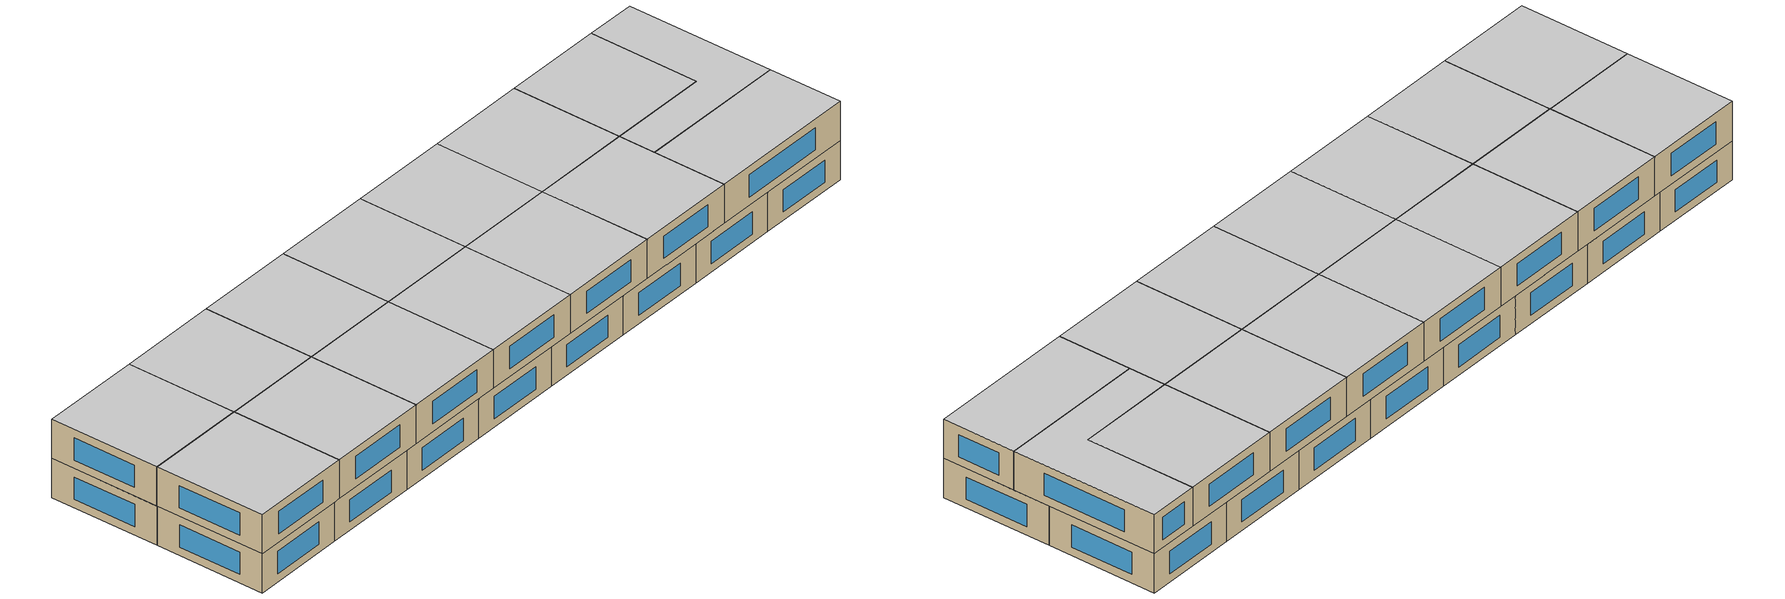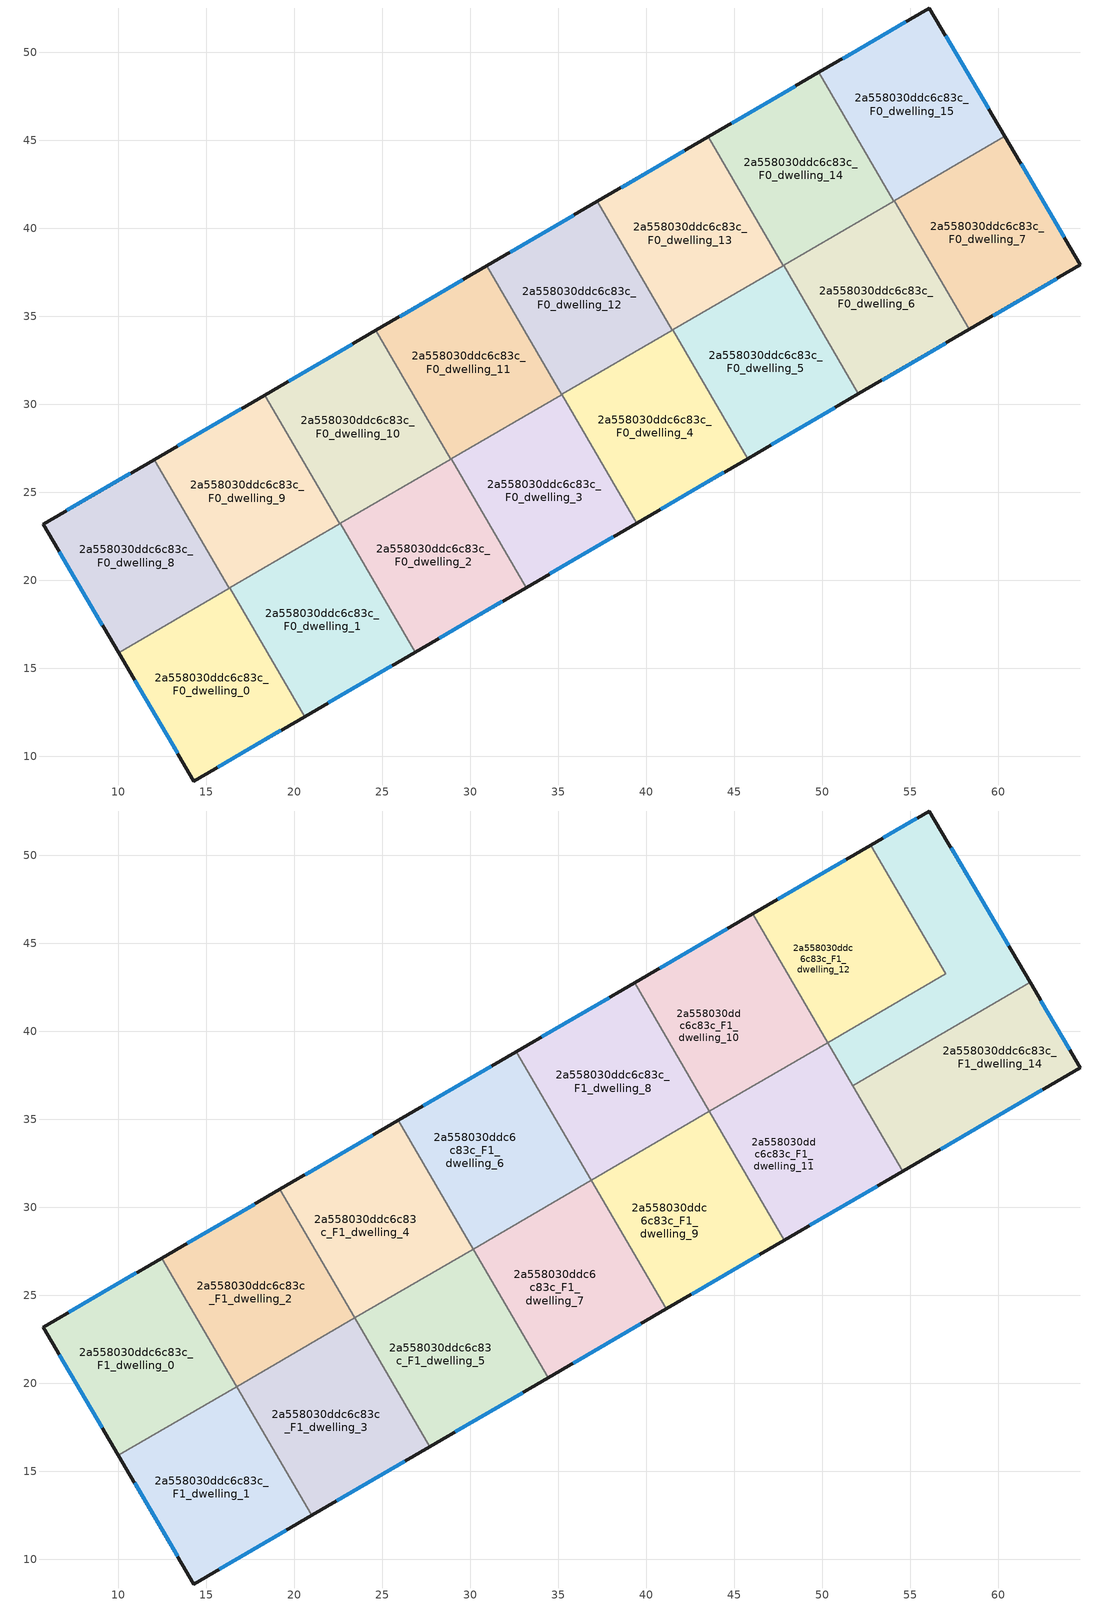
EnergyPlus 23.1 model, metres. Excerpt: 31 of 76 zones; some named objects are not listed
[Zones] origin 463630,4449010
2a558030ddc6c83c_F0_dwelling_0
 floor ground (EU_floor_Construction): 16.33,19.57 20.59,12.26 14.3,8.6 10.02,15.89 z0
 wall outside (EU_wall_Construction): 10.02,15.89 14.3,8.6 20.59,12.26 z0:3
 wall to 2a558030ddc6c83c_F0_dwelling_1 (EU_wall_Construction): 20.59,12.26 16.33,19.57 z0:3
 wall to 2a558030ddc6c83c_F0_dwelling_8 (EU_wall_Construction): 16.3,19.55 10.02,15.89 z0:3
 wall to 2a558030ddc6c83c_F0_dwelling_9 (EU_wall_Construction): 16.33,19.56 16.3,19.55 z0:3
 window (EU_Window_Construction): 15.65,9.38 19.24,11.47 / 10.94,14.33 13.39,10.16 z0.64:2.36
2a558030ddc6c83c_F0_dwelling_1
 floor ground (EU_floor_Construction): 22.63,23.23 26.88,15.92 20.59,12.26 16.33,19.57 z0
 wall outside (EU_wall_Construction): 20.59,12.26 26.88,15.92 z0:3
 wall to 2a558030ddc6c83c_F0_dwelling_2 (EU_wall_Construction): 26.88,15.92 22.63,23.23 z0:3
 wall to 2a558030ddc6c83c_F0_dwelling_9 (EU_wall_Construction): 22.6,23.22 16.33,19.57 z0:3
 wall to 2a558030ddc6c83c_F0_dwelling_10 (EU_wall_Construction): 22.63,23.23 22.6,23.22 z0:3
 window (EU_Window_Construction): 21.94,13.04 25.53,15.14 z0.64:2.36
2a558030ddc6c83c_F0_dwelling_10
 floor ground (EU_floor_Construction): 24.64,34.19 28.89,26.88 22.6,23.22 18.34,30.53 z0
 wall outside (EU_wall_Construction): 24.64,34.19 18.34,30.53 z0:3
 wall to 2a558030ddc6c83c_F0_dwelling_11 (EU_wall_Construction): 28.89,26.88 24.64,34.19 z0:3
 wall to 2a558030ddc6c83c_F0_dwelling_9 (EU_wall_Construction): 18.34,30.53 22.6,23.22 z0:3
 wall to 2a558030ddc6c83c_F0_dwelling_2 (EU_wall_Construction): 22.63,23.23 28.89,26.88 z0:3
 window (EU_Window_Construction): 23.29,33.41 19.69,31.31 z0.64:2.36
2a558030ddc6c83c_F0_dwelling_11
 floor ground (EU_floor_Construction): 30.93,37.86 35.19,30.55 28.89,26.88 24.64,34.19 z0
 wall outside (EU_wall_Construction): 30.93,37.86 24.64,34.19 z0:3
 wall to 2a558030ddc6c83c_F0_dwelling_12 (EU_wall_Construction): 35.19,30.55 30.93,37.86 z0:3
 wall to 2a558030ddc6c83c_F0_dwelling_3 (EU_wall_Construction): 28.92,26.9 35.19,30.55 z0:3
 wall to 2a558030ddc6c83c_F0_dwelling_2 (EU_wall_Construction): 28.89,26.88 28.92,26.9 z0:3
 window (EU_Window_Construction): 29.58,37.07 25.98,34.98 z0.64:2.36
 ceiling adiabatic (EU_roof_Construction): 35.19,30.55 30.93,37.86 25.91,34.93 30.17,27.62 z3
2a558030ddc6c83c_F0_dwelling_12
 floor ground (EU_floor_Construction): 37.22,41.53 41.48,34.21 35.19,30.55 30.93,37.86 z0
 wall outside (EU_wall_Construction): 37.22,41.53 30.93,37.86 z0:3
 wall to 2a558030ddc6c83c_F0_dwelling_13 (EU_wall_Construction): 41.48,34.21 37.22,41.53 z0:3
 wall to 2a558030ddc6c83c_F0_dwelling_4 (EU_wall_Construction): 35.22,30.56 41.48,34.21 z0:3
 wall to 2a558030ddc6c83c_F0_dwelling_3 (EU_wall_Construction): 35.19,30.55 35.22,30.57 z0:3
 window (EU_Window_Construction): 35.88,40.74 32.28,38.65 z0.64:2.36
 ceiling adiabatic (EU_roof_Construction): 41.48,34.21 37.22,41.53 32.62,38.85 36.88,31.54 z3
2a558030ddc6c83c_F0_dwelling_13
 floor ground (EU_floor_Construction): 43.52,45.19 47.78,37.88 41.48,34.21 37.22,41.53 z0
 wall outside (EU_wall_Construction): 43.52,45.19 37.22,41.53 z0:3
 wall to 2a558030ddc6c83c_F0_dwelling_14 (EU_wall_Construction): 47.78,37.88 43.52,45.19 z0:3
 wall to 2a558030ddc6c83c_F0_dwelling_5 (EU_wall_Construction): 41.51,34.23 47.78,37.88 z0:3
 wall to 2a558030ddc6c83c_F0_dwelling_4 (EU_wall_Construction): 41.48,34.21 41.51,34.23 z0:3
 window (EU_Window_Construction): 42.17,44.41 38.57,42.31 z0.64:2.36
 ceiling adiabatic (EU_roof_Construction): 43.6,35.45 39.34,42.76 37.22,41.53 41.48,34.21 z3
2a558030ddc6c83c_F0_dwelling_14
 floor ground (EU_floor_Construction): 49.81,48.86 54.07,41.55 47.78,37.88 43.52,45.19 z0
 wall outside (EU_wall_Construction): 49.81,48.86 43.52,45.19 z0:3
 wall to 2a558030ddc6c83c_F0_dwelling_15 (EU_wall_Construction): 54.07,41.55 49.81,48.86 z0:3
 wall to 2a558030ddc6c83c_F0_dwelling_6 (EU_wall_Construction): 47.81,37.9 54.07,41.55 z0:3
 wall to 2a558030ddc6c83c_F0_dwelling_5 (EU_wall_Construction): 47.78,37.88 47.81,37.9 z0:3
 window (EU_Window_Construction): 48.47,48.07 44.87,45.98 z0.64:2.36
2a558030ddc6c83c_F0_dwelling_15
 floor ground (EU_floor_Construction): 56.1,52.52 60.38,45.22 54.07,41.55 49.81,48.86 z0
 wall outside (EU_wall_Construction): 60.38,45.22 56.1,52.52 49.81,48.86 z0:3
 wall to 2a558030ddc6c83c_F0_dwelling_7 (EU_wall_Construction): 54.1,41.56 60.38,45.22 z0:3
 wall to 2a558030ddc6c83c_F0_dwelling_6 (EU_wall_Construction): 54.07,41.55 54.1,41.56 z0:3
 window (EU_Window_Construction): 59.46,46.78 57.01,50.95 / 54.75,51.73 51.16,49.64 z0.64:2.36
2a558030ddc6c83c_F0_dwelling_2
 floor ground (EU_floor_Construction): 28.92,26.9 33.18,19.59 26.88,15.92 22.63,23.23 z0
 wall outside (EU_wall_Construction): 26.88,15.92 33.18,19.59 z0:3
 wall to 2a558030ddc6c83c_F0_dwelling_3 (EU_wall_Construction): 33.18,19.59 28.92,26.9 z0:3
 window (EU_Window_Construction): 28.23,16.71 31.83,18.8 z0.64:2.36
2a558030ddc6c83c_F0_dwelling_3
 floor ground (EU_floor_Construction): 35.22,30.57 39.47,23.25 33.18,19.59 28.92,26.9 z0
 wall outside (EU_wall_Construction): 33.18,19.59 39.47,23.25 z0:3
 wall to 2a558030ddc6c83c_F0_dwelling_4 (EU_wall_Construction): 39.47,23.25 35.22,30.57 z0:3
 window (EU_Window_Construction): 34.53,20.37 38.13,22.47 z0.64:2.36
2a558030ddc6c83c_F0_dwelling_4
 floor ground (EU_floor_Construction): 41.51,34.23 45.77,26.92 39.47,23.25 35.22,30.57 z0
 wall outside (EU_wall_Construction): 39.47,23.25 45.77,26.92 z0:3
 wall to 2a558030ddc6c83c_F0_dwelling_5 (EU_wall_Construction): 45.77,26.92 41.51,34.23 z0:3
 window (EU_Window_Construction): 40.82,24.04 44.42,26.13 z0.64:2.36
2a558030ddc6c83c_F0_dwelling_5
 floor ground (EU_floor_Construction): 47.81,37.9 52.06,30.59 45.77,26.92 41.51,34.23 z0
 wall outside (EU_wall_Construction): 45.77,26.92 52.06,30.59 z0:3
 wall to 2a558030ddc6c83c_F0_dwelling_6 (EU_wall_Construction): 52.06,30.59 47.81,37.9 z0:3
 window (EU_Window_Construction): 47.12,27.71 50.72,29.8 z0.64:2.36
2a558030ddc6c83c_F0_dwelling_6
 floor ground (EU_floor_Construction): 54.1,41.56 58.36,34.25 52.06,30.59 47.81,37.9 z0
 wall outside (EU_wall_Construction): 52.06,30.59 58.36,34.25 z0:3
 wall to 2a558030ddc6c83c_F0_dwelling_7 (EU_wall_Construction): 58.36,34.25 54.1,41.56 z0:3
 window (EU_Window_Construction): 53.41,31.37 57.01,33.47 z0.64:2.36
2a558030ddc6c83c_F0_dwelling_7
 floor ground (EU_floor_Construction): 60.38,45.22 64.67,37.92 58.36,34.25 54.1,41.56 z0
 wall outside (EU_wall_Construction): 58.36,34.25 64.67,37.92 60.38,45.22 z0:3
 window (EU_Window_Construction): 63.75,39.49 61.3,43.66 / 59.71,35.04 63.32,37.14 z0.64:2.36
 ceiling adiabatic (EU_roof_Construction): 61.81,42.78 60.38,45.22 54.1,41.56 55.52,39.12 z3
2a558030ddc6c83c_F0_dwelling_8
 floor ground (EU_floor_Construction): 12.05,26.86 16.3,19.55 10.02,15.89 5.74,23.19 z0
 wall outside (EU_wall_Construction): 12.05,26.86 5.74,23.19 10.02,15.89 z0:3
 wall to 2a558030ddc6c83c_F0_dwelling_9 (EU_wall_Construction): 16.3,19.55 12.05,26.86 z0:3
 window (EU_Window_Construction): 6.66,21.63 9.1,17.45 / 10.7,26.08 7.09,23.98 z0.64:2.36
2a558030ddc6c83c_F0_dwelling_9
 floor ground (EU_floor_Construction): 18.34,30.53 22.6,23.22 16.3,19.55 12.05,26.86 z0
 wall outside (EU_wall_Construction): 18.34,30.53 12.05,26.86 z0:3
 window (EU_Window_Construction): 16.99,29.74 13.4,27.65 z0.64:2.36
2a558030ddc6c83c_F1_dwelling_0
 floor to 2a558030ddc6c83c_F0_dwelling_8 (EU_floor_Construction): 12.05,26.86 16.3,19.56 10.01,15.91 5.74,23.19 z3
 floor to 2a558030ddc6c83c_F0_dwelling_9 (EU_floor_Construction): 12.48,27.11 16.73,19.82 16.3,19.56 12.05,26.86 z3
 wall outside (EU_wall_Construction): 12.48,27.11 5.74,23.19 10.01,15.91 z3:6
 wall to 2a558030ddc6c83c_F1_dwelling_1 (EU_wall_Construction): 10.01,15.91 16.73,19.82 z3:6
 wall to 2a558030ddc6c83c_F1_dwelling_2 (EU_wall_Construction): 16.73,19.82 12.48,27.11 z3:6
 window (EU_Window_Construction): 6.66,21.63 9.1,17.47 / 11.03,26.27 7.18,24.03 z3.64:5.36
 ceiling to 2a558030ddc6c83c_F2_dwelling_0 (EU_floor_Construction): 16.73,19.82 12.48,27.11 5.74,23.19 10.01,15.91 z6
2a558030ddc6c83c_F1_dwelling_1
 floor to 2a558030ddc6c83c_F0_dwelling_0 (EU_floor_Construction): 16.33,19.57 20.59,12.26 14.3,8.6 10.02,15.89 z3
 floor to 2a558030ddc6c83c_F0_dwelling_1 (EU_floor_Construction): 16.74,19.8 20.99,12.49 20.59,12.26 16.33,19.57 z3
 floor to 2a558030ddc6c83c_F0_dwelling_8 (EU_floor_Construction): 16.3,19.56 16.3,19.55 10.02,15.89 10.01,15.91 z3
 wall outside (EU_wall_Construction): 10.01,15.91 14.3,8.6 20.99,12.49 z3:6
 wall to 2a558030ddc6c83c_F1_dwelling_3 (EU_wall_Construction): 20.99,12.49 16.74,19.8 z3:6
 wall to 2a558030ddc6c83c_F1_dwelling_2 (EU_wall_Construction): 16.74,19.8 16.73,19.82 z3:6
 window (EU_Window_Construction): 10.93,14.34 13.38,10.16 / 15.74,9.43 19.56,11.66 z3.64:5.36
 ceiling to 2a558030ddc6c83c_F2_dwelling_1 (EU_floor_Construction): 20.99,12.49 16.73,19.82 10.01,15.91 14.3,8.6 z6
2a558030ddc6c83c_F1_dwelling_10
 floor to 2a558030ddc6c83c_F0_dwelling_13 (EU_floor_Construction): 43.52,45.19 47.78,37.88 43.6,35.45 39.34,42.76 z3
 floor to 2a558030ddc6c83c_F0_dwelling_14 (EU_floor_Construction): 46.05,46.67 50.31,39.36 47.78,37.88 43.52,45.19 z3
 wall outside (EU_wall_Construction): 46.05,46.67 39.34,42.76 z3:6
 wall to 2a558030ddc6c83c_F1_dwelling_8 (EU_wall_Construction): 39.34,42.76 43.6,35.45 z3:6
 wall to 2a558030ddc6c83c_F1_dwelling_12 (EU_wall_Construction): 50.31,39.36 46.05,46.67 z3:6
 wall to 2a558030ddc6c83c_F1_dwelling_11 (EU_wall_Construction): 43.6,35.45 50.31,39.36 z3:6
 window (EU_Window_Construction): 44.61,45.83 40.78,43.59 z3.64:5.36
 ceiling to 2a558030ddc6c83c_F2_dwelling_10 (EU_floor_Construction): 50.31,39.36 46.05,46.67 39.34,42.76 43.6,35.45 z6
2a558030ddc6c83c_F1_dwelling_11
 floor to 2a558030ddc6c83c_F0_dwelling_5 (EU_floor_Construction): 47.81,37.9 52.06,30.59 47.85,28.13 43.6,35.45 z3
 floor to 2a558030ddc6c83c_F0_dwelling_6 (EU_floor_Construction): 50.31,39.36 54.57,32.04 52.06,30.59 47.81,37.9 z3
 wall outside (EU_wall_Construction): 47.85,28.13 54.57,32.04 z3:6
 wall to 2a558030ddc6c83c_F1_dwelling_9 (EU_wall_Construction): 43.6,35.45 47.85,28.13 z3:6
 wall to 2a558030ddc6c83c_F1_dwelling_14 (EU_wall_Construction): 54.57,32.04 51.73,36.91 z3:6
 wall to 2a558030ddc6c83c_F1_dwelling_13 (EU_wall_Construction): 51.73,36.91 50.31,39.36 z3:6
 window (EU_Window_Construction): 49.29,28.97 53.13,31.21 z3.64:5.36
 ceiling to 2a558030ddc6c83c_F2_dwelling_11 (EU_floor_Construction): 54.57,32.04 50.31,39.36 43.6,35.45 47.85,28.13 z6
2a558030ddc6c83c_F1_dwelling_12
 floor to 2a558030ddc6c83c_F0_dwelling_14 (EU_floor_Construction): 49.81,48.86 54.07,41.55 50.31,39.36 46.05,46.67 z3
 floor to 2a558030ddc6c83c_F0_dwelling_15 (EU_floor_Construction): 52.77,50.58 57.02,43.27 54.07,41.55 49.81,48.86 z3
 wall outside (EU_wall_Construction): 52.77,50.58 46.05,46.67 z3:6
 wall to 2a558030ddc6c83c_F1_dwelling_13 (EU_wall_Construction): 50.31,39.36 57.02,43.27 52.77,50.58 z3:6
 window (EU_Window_Construction): 51.33,49.74 47.49,47.5 z3.64:5.36
 ceiling to 2a558030ddc6c83c_F2_dwelling_12 (EU_floor_Construction): 57.02,43.27 52.77,50.58 46.05,46.67 50.31,39.36 z6
2a558030ddc6c83c_F1_dwelling_13
 floor to 2a558030ddc6c83c_F0_dwelling_15 (EU_floor_Construction): 56.1,52.52 60.38,45.22 57.02,43.27 52.77,50.58 z3
 floor to 2a558030ddc6c83c_F0_dwelling_6 (EU_floor_Construction): 54.1,41.56 55.52,39.12 51.73,36.91 50.31,39.36 z3
 floor adiabatic (EU_floor_Construction): 60.38,45.22 61.81,42.78 55.52,39.12 54.1,41.56 z3
 wall outside (EU_wall_Construction): 61.81,42.78 56.1,52.52 52.77,50.58 z3:6
 wall to 2a558030ddc6c83c_F1_dwelling_14 (EU_wall_Construction): 51.73,36.91 61.81,42.78 z3:6
 window (EU_Window_Construction): 55.38,52.1 53.48,50.99 / 60.59,44.87 57.32,50.43 z3.64:5.36
 ceiling to 2a558030ddc6c83c_F2_dwelling_13 (EU_floor_Construction): 61.81,42.78 56.1,52.52 52.77,50.58 57.02,43.27 50.31,39.36 51.73,36.91 z6
2a558030ddc6c83c_F1_dwelling_14
 floor to 2a558030ddc6c83c_F0_dwelling_7 (EU_floor_Construction): 61.81,42.78 64.67,37.92 58.36,34.25 55.52,39.12 z3
 floor to 2a558030ddc6c83c_F0_dwelling_6 (EU_floor_Construction): 55.52,39.12 58.36,34.25 54.57,32.04 51.73,36.91 z3
 wall outside (EU_wall_Construction): 54.57,32.04 64.67,37.92 61.81,42.78 z3:6
 window (EU_Window_Construction): 64.06,38.96 62.42,41.74 / 56.73,33.3 62.5,36.66 z3.64:5.36
 ceiling to 2a558030ddc6c83c_F2_dwelling_14 (EU_floor_Construction): 64.67,37.92 61.81,42.78 51.73,36.91 54.57,32.04 z6
2a558030ddc6c83c_F1_dwelling_2
 floor to 2a558030ddc6c83c_F0_dwelling_9 (EU_floor_Construction): 18.34,30.53 22.6,23.22 16.74,19.8 12.48,27.11 z3
 floor to 2a558030ddc6c83c_F0_dwelling_10 (EU_floor_Construction): 19.19,31.02 23.45,23.71 22.6,23.22 18.34,30.53 z3
 wall outside (EU_wall_Construction): 19.19,31.02 12.48,27.11 z3:6
 wall to 2a558030ddc6c83c_F1_dwelling_3 (EU_wall_Construction): 16.74,19.8 23.45,23.71 z3:6
 wall to 2a558030ddc6c83c_F1_dwelling_4 (EU_wall_Construction): 23.45,23.71 19.19,31.02 z3:6
 window (EU_Window_Construction): 17.75,30.19 13.92,27.95 z3.64:5.36
 ceiling to 2a558030ddc6c83c_F2_dwelling_2 (EU_floor_Construction): 23.45,23.71 19.19,31.02 12.48,27.11 16.74,19.8 z6
2a558030ddc6c83c_F1_dwelling_3
 floor to 2a558030ddc6c83c_F0_dwelling_1 (EU_floor_Construction): 22.63,23.23 26.88,15.92 20.99,12.49 16.74,19.8 z3
 floor to 2a558030ddc6c83c_F0_dwelling_2 (EU_floor_Construction): 23.45,23.71 27.71,16.4 26.88,15.92 22.63,23.23 z3
 wall outside (EU_wall_Construction): 20.99,12.49 27.71,16.4 z3:6
 wall to 2a558030ddc6c83c_F1_dwelling_5 (EU_wall_Construction): 27.71,16.4 23.45,23.71 z3:6
 window (EU_Window_Construction): 22.43,13.33 26.27,15.57 z3.64:5.36
 ceiling to 2a558030ddc6c83c_F2_dwelling_3 (EU_floor_Construction): 27.71,16.4 23.45,23.71 16.74,19.8 20.99,12.49 z6
2a558030ddc6c83c_F1_dwelling_4
 floor to 2a558030ddc6c83c_F0_dwelling_10 (EU_floor_Construction): 24.64,34.19 28.89,26.88 23.45,23.71 19.19,31.02 z3
 floor to 2a558030ddc6c83c_F0_dwelling_11 (EU_floor_Construction): 25.91,34.93 30.17,27.62 28.89,26.88 24.64,34.19 z3
 wall outside (EU_wall_Construction): 25.91,34.93 19.19,31.02 z3:6
 wall to 2a558030ddc6c83c_F1_dwelling_5 (EU_wall_Construction): 23.45,23.71 30.17,27.62 z3:6
 wall to 2a558030ddc6c83c_F1_dwelling_6 (EU_wall_Construction): 30.17,27.62 25.91,34.93 z3:6
 window (EU_Window_Construction): 24.47,34.1 20.63,31.86 z3.64:5.36
 ceiling to 2a558030ddc6c83c_F2_dwelling_4 (EU_floor_Construction): 30.17,27.62 25.91,34.93 19.19,31.02 23.45,23.71 z6
2a558030ddc6c83c_F1_dwelling_5
 floor to 2a558030ddc6c83c_F0_dwelling_2 (EU_floor_Construction): 28.92,26.9 33.18,19.59 27.71,16.4 23.45,23.71 z3
 floor to 2a558030ddc6c83c_F0_dwelling_3 (EU_floor_Construction): 30.17,27.62 34.42,20.31 33.18,19.59 28.92,26.9 z3
 wall outside (EU_wall_Construction): 27.71,16.4 34.42,20.31 z3:6
 wall to 2a558030ddc6c83c_F1_dwelling_7 (EU_wall_Construction): 34.42,20.31 30.17,27.62 z3:6
 window (EU_Window_Construction): 29.15,17.24 32.99,19.48 z3.64:5.36
 ceiling to 2a558030ddc6c83c_F2_dwelling_5 (EU_floor_Construction): 34.42,20.31 30.17,27.62 23.45,23.71 27.71,16.4 z6
2a558030ddc6c83c_F1_dwelling_6
 floor to 2a558030ddc6c83c_F0_dwelling_12 (EU_floor_Construction): 32.62,38.85 36.88,31.54 35.19,30.55 30.93,37.86 z3
 floor adiabatic (EU_floor_Construction): 32.62,38.85 30.93,37.86 35.19,30.55 30.17,27.62 25.91,34.93 z3
 wall outside (EU_wall_Construction): 32.62,38.85 25.91,34.93 z3:6
 wall to 2a558030ddc6c83c_F1_dwelling_8 (EU_wall_Construction): 36.88,31.54 32.62,38.85 z3:6
 wall to 2a558030ddc6c83c_F1_dwelling_7 (EU_wall_Construction): 30.17,27.62 36.88,31.54 z3:6
 window (EU_Window_Construction): 31.18,38.01 27.35,35.77 z3.64:5.36
 ceiling to 2a558030ddc6c83c_F2_dwelling_6 (EU_floor_Construction): 36.88,31.54 32.62,38.85 25.91,34.93 30.17,27.62 z6
2a558030ddc6c83c_F1_dwelling_7
 floor to 2a558030ddc6c83c_F0_dwelling_3 (EU_floor_Construction): 35.22,30.57 39.47,23.25 34.42,20.31 30.17,27.62 z3
 floor to 2a558030ddc6c83c_F0_dwelling_4 (EU_floor_Construction): 36.88,31.53 41.14,24.22 39.47,23.25 35.22,30.57 z3
 wall outside (EU_wall_Construction): 34.42,20.31 41.14,24.22 z3:6
 wall to 2a558030ddc6c83c_F1_dwelling_9 (EU_wall_Construction): 41.14,24.22 36.88,31.54 z3:6
 window (EU_Window_Construction): 35.86,21.15 39.7,23.39 z3.64:5.36
 ceiling to 2a558030ddc6c83c_F2_dwelling_7 (EU_floor_Construction): 41.14,24.22 36.88,31.54 30.17,27.62 34.42,20.31 z6
2a558030ddc6c83c_F1_dwelling_8
 floor adiabatic (EU_floor_Construction): 39.34,42.76 43.6,35.45 36.88,31.54 32.62,38.85 z3
 wall outside (EU_wall_Construction): 39.34,42.76 32.62,38.85 z3:6
 wall to 2a558030ddc6c83c_F1_dwelling_9 (EU_wall_Construction): 36.88,31.54 43.6,35.44 z3:6
 window (EU_Window_Construction): 37.9,41.92 34.06,39.68 z3.64:5.36
 ceiling to 2a558030ddc6c83c_F2_dwelling_8 (EU_floor_Construction): 43.6,35.45 39.34,42.76 32.62,38.85 36.88,31.54 z6
2a558030ddc6c83c_F1_dwelling_9
 floor to 2a558030ddc6c83c_F0_dwelling_4 (EU_floor_Construction): 41.51,34.23 45.77,26.92 41.14,24.22 36.88,31.53 z3
 floor to 2a558030ddc6c83c_F0_dwelling_5 (EU_floor_Construction): 43.6,35.44 47.85,28.13 45.77,26.92 41.51,34.23 z3
 wall outside (EU_wall_Construction): 41.14,24.22 47.85,28.13 z3:6
 window (EU_Window_Construction): 42.58,25.06 46.42,27.3 z3.64:5.36
 ceiling to 2a558030ddc6c83c_F2_dwelling_9 (EU_floor_Construction): 47.85,28.13 43.59,35.45 36.88,31.54 41.14,24.22 z6
[Building]
EU S2 Campaign: North Axis=0; Terrain=City; Solar Distribution=FullExterior
[Site:Location]
Yerevan-Zvartnots.Intl.AP: Latitude=40.15; Longitude=44.383; Time Zone=4; Elevation=854
[SizingPeriod:WeatherFileDays]
AnnualSizingPeriod: Begin Month=1; Begin Day of Month=1; End Month=12; End Day of Month=31; Day of Week for Start Day=Monday; Use Weather File Daylight Saving Period=No; Use Weather File Rain and Snow Indicators=No
[MATERIAL]
EU_InternalMass_Material: Roughness=MediumRough; Thickness=0.1; Conductivity=1; Density=1800; Specific Heat=900; Thermal Absorptance=0.9; Solar Absorptance=0.7; Visible Absorptance=0.7
[MATERIAL:NOMASS] Roughness=MediumRough; Thermal Absorptance=0.9; Solar Absorptance=0.7; Visible Absorptance=0.7
Name | Thermal Resistance
EU_wall_NoMass | 1.05043
EU_roof_NoMass | 1.45357
EU_floor_NoMass | 0.478065
[WINDOWMATERIAL:SIMPLEGLAZINGSYSTEM]
EU_Window_SimpleGlazing: UFactor=2.5566; Solar Heat Gain Coefficient=0.75; Visible Transmittance=0.75
[CONSTRUCTION]
EU_wall_Construction: EU_wall_NoMass
EU_roof_Construction: EU_roof_NoMass
EU_floor_Construction: EU_floor_NoMass
EU_Window_Construction: EU_Window_SimpleGlazing
EU_InternalMass_Construction: EU_InternalMass_Material
[ZONE] Type=1; Multiplier=1; Ceiling Height=autocalculate; Floor Area=autocalculate; Part of Total Floor Area=Yes
Name | Volume
2a558030ddc6c83c_F0_dwelling_0 | 184.883
2a558030ddc6c83c_F1_dwelling_0 | 197.231
2a558030ddc6c83c_F0_dwelling_1 | 184.904
2a558030ddc6c83c_F1_dwelling_1 | 197.214
2a558030ddc6c83c_F0_dwelling_10; 2a558030ddc6c83c_F0_dwelling_9 | 184.893
2a558030ddc6c83c_F1_dwelling_10; 2a558030ddc6c83c_F1_dwelling_5; 2a558030ddc6c83c_F1_dwelling_8 | 197.238
2a558030ddc6c83c_F0_dwelling_11; 2a558030ddc6c83c_F0_dwelling_13 | 184.898
2a558030ddc6c83c_F1_dwelling_11; 2a558030ddc6c83c_F1_dwelling_4 | 197.22
2a558030ddc6c83c_F0_dwelling_12 | 184.876
2a558030ddc6c83c_F1_dwelling_12 | 197.204
2a558030ddc6c83c_F1_dwelling_13 | 197.211
2a558030ddc6c83c_F0_dwelling_14 | 184.875
2a558030ddc6c83c_F1_dwelling_14 | 197.236
2a558030ddc6c83c_F0_dwelling_15 | 184.922
2a558030ddc6c83c_F0_dwelling_2 | 184.9
2a558030ddc6c83c_F1_dwelling_2; 2a558030ddc6c83c_F1_dwelling_3; 2a558030ddc6c83c_F1_dwelling_7 | 197.223
2a558030ddc6c83c_F0_dwelling_3 | 184.897
2a558030ddc6c83c_F0_dwelling_4 | 184.915
2a558030ddc6c83c_F0_dwelling_5 | 184.891
2a558030ddc6c83c_F0_dwelling_6 | 184.896
2a558030ddc6c83c_F1_dwelling_6 | 197.239
2a558030ddc6c83c_F0_dwelling_7 | 184.901
2a558030ddc6c83c_F0_dwelling_8 | 184.914
2a558030ddc6c83c_F1_dwelling_9 | 197.221
[INTERNALMASS] Construction=EU_InternalMass_Construction
Name | Zone or ZoneList | Surface Area
2a558030ddc6c83c_F0_dwelling_0_EU_InternalMass | 2a558030ddc6c83c_F0_dwelling_0 | 61.6278
2a558030ddc6c83c_F0_dwelling_1_EU_InternalMass | 2a558030ddc6c83c_F0_dwelling_1 | 61.6344
2a558030ddc6c83c_F0_dwelling_2_EU_InternalMass | 2a558030ddc6c83c_F0_dwelling_2 | 61.6334
2a558030ddc6c83c_F0_dwelling_3_EU_InternalMass | 2a558030ddc6c83c_F0_dwelling_3 | 61.6326
2a558030ddc6c83c_F0_dwelling_4_EU_InternalMass | 2a558030ddc6c83c_F0_dwelling_4 | 61.6381
2a558030ddc6c83c_F0_dwelling_5_EU_InternalMass | 2a558030ddc6c83c_F0_dwelling_5 | 61.6308
2a558030ddc6c83c_F0_dwelling_6_EU_InternalMass | 2a558030ddc6c83c_F0_dwelling_6 | 61.6318
2a558030ddc6c83c_F0_dwelling_7_EU_InternalMass | 2a558030ddc6c83c_F0_dwelling_7 | 61.6335
2a558030ddc6c83c_F0_dwelling_8_EU_InternalMass | 2a558030ddc6c83c_F0_dwelling_8 | 61.6378
2a558030ddc6c83c_F0_dwelling_9_EU_InternalMass | 2a558030ddc6c83c_F0_dwelling_9 | 61.6308
2a558030ddc6c83c_F0_dwelling_10_EU_InternalMass | 2a558030ddc6c83c_F0_dwelling_10 | 61.6308
2a558030ddc6c83c_F0_dwelling_11_EU_InternalMass | 2a558030ddc6c83c_F0_dwelling_11 | 61.6326
2a558030ddc6c83c_F0_dwelling_12_EU_InternalMass | 2a558030ddc6c83c_F0_dwelling_12 | 61.6253
2a558030ddc6c83c_F0_dwelling_13_EU_InternalMass | 2a558030ddc6c83c_F0_dwelling_13 | 61.6326
2a558030ddc6c83c_F0_dwelling_14_EU_InternalMass | 2a558030ddc6c83c_F0_dwelling_14 | 61.6253
2a558030ddc6c83c_F0_dwelling_15_EU_InternalMass | 2a558030ddc6c83c_F0_dwelling_15 | 61.6406
2a558030ddc6c83c_F1_dwelling_0_EU_InternalMass | 2a558030ddc6c83c_F1_dwelling_0 | 65.7417
2a558030ddc6c83c_F1_dwelling_1_EU_InternalMass | 2a558030ddc6c83c_F1_dwelling_1 | 65.7366
2a558030ddc6c83c_F1_dwelling_2_EU_InternalMass | 2a558030ddc6c83c_F1_dwelling_2 | 65.7399
2a558030ddc6c83c_F1_dwelling_3_EU_InternalMass | 2a558030ddc6c83c_F1_dwelling_3 | 65.7399
2a558030ddc6c83c_F1_dwelling_4_EU_InternalMass | 2a558030ddc6c83c_F1_dwelling_4 | 65.7404
2a558030ddc6c83c_F1_dwelling_5_EU_InternalMass | 2a558030ddc6c83c_F1_dwelling_5 | 65.7491
2a558030ddc6c83c_F1_dwelling_6_EU_InternalMass | 2a558030ddc6c83c_F1_dwelling_6 | 65.7471
2a558030ddc6c83c_F1_dwelling_7_EU_InternalMass | 2a558030ddc6c83c_F1_dwelling_7 | 65.7419
2a558030ddc6c83c_F1_dwelling_8_EU_InternalMass | 2a558030ddc6c83c_F1_dwelling_8 | 65.7474
2a558030ddc6c83c_F1_dwelling_9_EU_InternalMass | 2a558030ddc6c83c_F1_dwelling_9 | 65.7414
2a558030ddc6c83c_F1_dwelling_10_EU_InternalMass | 2a558030ddc6c83c_F1_dwelling_10 | 65.745
2a558030ddc6c83c_F1_dwelling_11_EU_InternalMass | 2a558030ddc6c83c_F1_dwelling_11 | 65.7403
2a558030ddc6c83c_F1_dwelling_12_EU_InternalMass | 2a558030ddc6c83c_F1_dwelling_12 | 65.7403
2a558030ddc6c83c_F1_dwelling_13_EU_InternalMass | 2a558030ddc6c83c_F1_dwelling_13 | 65.7343
2a558030ddc6c83c_F1_dwelling_14_EU_InternalMass | 2a558030ddc6c83c_F1_dwelling_14 | 65.7467
[OTHEREQUIPMENT] Fuel Type=Electricity; Design Level Calculation Method=Watts/Area; Power per Zone Floor Area=1; Fraction Latent=0; Fraction Radiant=0; Fraction Lost=0; Carbon Dioxide Generation Rate=0; EndUse Subcategory=EU_Step8_InternalGains
Name | Zone or ZoneList or Space or SpaceList | Schedule
EU_Step8_InternalGain_2a558030ddc6c83c_F0_dwelling_0_f000 | 2a558030ddc6c83c_F0_dwelling_0 | EU_Step8_GainSchedule_2a558030ddc6c83c_F0_dwelling_0_f000
EU_Step8_InternalGain_2a558030ddc6c83c_F0_dwelling_1_f000 | 2a558030ddc6c83c_F0_dwelling_1 | EU_Step8_GainSchedule_2a558030ddc6c83c_F0_dwelling_1_f000
EU_Step8_InternalGain_2a558030ddc6c83c_F0_dwelling_2_f000 | 2a558030ddc6c83c_F0_dwelling_2 | EU_Step8_GainSchedule_2a558030ddc6c83c_F0_dwelling_2_f000
EU_Step8_InternalGain_2a558030ddc6c83c_F0_dwelling_3_f000 | 2a558030ddc6c83c_F0_dwelling_3 | EU_Step8_GainSchedule_2a558030ddc6c83c_F0_dwelling_3_f000
EU_Step8_InternalGain_2a558030ddc6c83c_F0_dwelling_4_f000 | 2a558030ddc6c83c_F0_dwelling_4 | EU_Step8_GainSchedule_2a558030ddc6c83c_F0_dwelling_4_f000
EU_Step8_InternalGain_2a558030ddc6c83c_F0_dwelling_5_f000 | 2a558030ddc6c83c_F0_dwelling_5 | EU_Step8_GainSchedule_2a558030ddc6c83c_F0_dwelling_5_f000
EU_Step8_InternalGain_2a558030ddc6c83c_F0_dwelling_6_f000 | 2a558030ddc6c83c_F0_dwelling_6 | EU_Step8_GainSchedule_2a558030ddc6c83c_F0_dwelling_6_f000
EU_Step8_InternalGain_2a558030ddc6c83c_F0_dwelling_7_f000 | 2a558030ddc6c83c_F0_dwelling_7 | EU_Step8_GainSchedule_2a558030ddc6c83c_F0_dwelling_7_f000
EU_Step8_InternalGain_2a558030ddc6c83c_F0_dwelling_8_f000 | 2a558030ddc6c83c_F0_dwelling_8 | EU_Step8_GainSchedule_2a558030ddc6c83c_F0_dwelling_8_f000
EU_Step8_InternalGain_2a558030ddc6c83c_F0_dwelling_9_f000 | 2a558030ddc6c83c_F0_dwelling_9 | EU_Step8_GainSchedule_2a558030ddc6c83c_F0_dwelling_9_f000
EU_Step8_InternalGain_2a558030ddc6c83c_F0_dwelling_10_f000 | 2a558030ddc6c83c_F0_dwelling_10 | EU_Step8_GainSchedule_2a558030ddc6c83c_F0_dwelling_10_f000
EU_Step8_InternalGain_2a558030ddc6c83c_F0_dwelling_11_f000 | 2a558030ddc6c83c_F0_dwelling_11 | EU_Step8_GainSchedule_2a558030ddc6c83c_F0_dwelling_11_f000
EU_Step8_InternalGain_2a558030ddc6c83c_F0_dwelling_12_f000 | 2a558030ddc6c83c_F0_dwelling_12 | EU_Step8_GainSchedule_2a558030ddc6c83c_F0_dwelling_12_f000
EU_Step8_InternalGain_2a558030ddc6c83c_F0_dwelling_13_f000 | 2a558030ddc6c83c_F0_dwelling_13 | EU_Step8_GainSchedule_2a558030ddc6c83c_F0_dwelling_13_f000
EU_Step8_InternalGain_2a558030ddc6c83c_F0_dwelling_14_f000 | 2a558030ddc6c83c_F0_dwelling_14 | EU_Step8_GainSchedule_2a558030ddc6c83c_F0_dwelling_14_f000
EU_Step8_InternalGain_2a558030ddc6c83c_F0_dwelling_15_f000 | 2a558030ddc6c83c_F0_dwelling_15 | EU_Step8_GainSchedule_2a558030ddc6c83c_F0_dwelling_15_f000
EU_Step8_InternalGain_2a558030ddc6c83c_F1_dwelling_0_f000 | 2a558030ddc6c83c_F1_dwelling_0 | EU_Step8_GainSchedule_2a558030ddc6c83c_F1_dwelling_0_f000
EU_Step8_InternalGain_2a558030ddc6c83c_F1_dwelling_1_f000 | 2a558030ddc6c83c_F1_dwelling_1 | EU_Step8_GainSchedule_2a558030ddc6c83c_F1_dwelling_1_f000
EU_Step8_InternalGain_2a558030ddc6c83c_F1_dwelling_2_f000 | 2a558030ddc6c83c_F1_dwelling_2 | EU_Step8_GainSchedule_2a558030ddc6c83c_F1_dwelling_2_f000
EU_Step8_InternalGain_2a558030ddc6c83c_F1_dwelling_3_f000 | 2a558030ddc6c83c_F1_dwelling_3 | EU_Step8_GainSchedule_2a558030ddc6c83c_F1_dwelling_3_f000
EU_Step8_InternalGain_2a558030ddc6c83c_F1_dwelling_4_f000 | 2a558030ddc6c83c_F1_dwelling_4 | EU_Step8_GainSchedule_2a558030ddc6c83c_F1_dwelling_4_f000
EU_Step8_InternalGain_2a558030ddc6c83c_F1_dwelling_5_f000 | 2a558030ddc6c83c_F1_dwelling_5 | EU_Step8_GainSchedule_2a558030ddc6c83c_F1_dwelling_5_f000
EU_Step8_InternalGain_2a558030ddc6c83c_F1_dwelling_6_f000 | 2a558030ddc6c83c_F1_dwelling_6 | EU_Step8_GainSchedule_2a558030ddc6c83c_F1_dwelling_6_f000
EU_Step8_InternalGain_2a558030ddc6c83c_F1_dwelling_7_f000 | 2a558030ddc6c83c_F1_dwelling_7 | EU_Step8_GainSchedule_2a558030ddc6c83c_F1_dwelling_7_f000
EU_Step8_InternalGain_2a558030ddc6c83c_F1_dwelling_8_f000 | 2a558030ddc6c83c_F1_dwelling_8 | EU_Step8_GainSchedule_2a558030ddc6c83c_F1_dwelling_8_f000
EU_Step8_InternalGain_2a558030ddc6c83c_F1_dwelling_9_f000 | 2a558030ddc6c83c_F1_dwelling_9 | EU_Step8_GainSchedule_2a558030ddc6c83c_F1_dwelling_9_f000
EU_Step8_InternalGain_2a558030ddc6c83c_F1_dwelling_10_f000 | 2a558030ddc6c83c_F1_dwelling_10 | EU_Step8_GainSchedule_2a558030ddc6c83c_F1_dwelling_10_f000
EU_Step8_InternalGain_2a558030ddc6c83c_F1_dwelling_11_f000 | 2a558030ddc6c83c_F1_dwelling_11 | EU_Step8_GainSchedule_2a558030ddc6c83c_F1_dwelling_11_f000
EU_Step8_InternalGain_2a558030ddc6c83c_F1_dwelling_12_f000 | 2a558030ddc6c83c_F1_dwelling_12 | EU_Step8_GainSchedule_2a558030ddc6c83c_F1_dwelling_12_f000
EU_Step8_InternalGain_2a558030ddc6c83c_F1_dwelling_13_f000 | 2a558030ddc6c83c_F1_dwelling_13 | EU_Step8_GainSchedule_2a558030ddc6c83c_F1_dwelling_13_f000
EU_Step8_InternalGain_2a558030ddc6c83c_F1_dwelling_14_f000 | 2a558030ddc6c83c_F1_dwelling_14 | EU_Step8_GainSchedule_2a558030ddc6c83c_F1_dwelling_14_f000
[ZONEVENTILATION:DESIGNFLOWRATE] Schedule=EU_AlwaysOn; Design Flow Rate Calculation Method=AirChanges/Hour; Air Changes per Hour=0.557805; Ventilation Type=Natural; Fan Pressure Rise=0; Fan Total Efficiency=1; Constant Term Coefficient=1; Temperature Term Coefficient=0; Velocity Term Coefficient=0; Velocity Squared Term Coefficient=0; Minimum Indoor Temperature=-100; Maximum Indoor Temperature=100; Delta Temperature=-100; Minimum Outdoor Temperature=-100; Maximum Outdoor Temperature=100; Maximum Wind Speed=40
Name | Zone or ZoneList or Space or SpaceList
EU_ConstantAir_2a558030ddc6c83c_F0_dwelling_0 | 2a558030ddc6c83c_F0_dwelling_0
EU_ConstantAir_2a558030ddc6c83c_F0_dwelling_1 | 2a558030ddc6c83c_F0_dwelling_1
EU_ConstantAir_2a558030ddc6c83c_F0_dwelling_2 | 2a558030ddc6c83c_F0_dwelling_2
EU_ConstantAir_2a558030ddc6c83c_F0_dwelling_3 | 2a558030ddc6c83c_F0_dwelling_3
EU_ConstantAir_2a558030ddc6c83c_F0_dwelling_4 | 2a558030ddc6c83c_F0_dwelling_4
EU_ConstantAir_2a558030ddc6c83c_F0_dwelling_5 | 2a558030ddc6c83c_F0_dwelling_5
EU_ConstantAir_2a558030ddc6c83c_F0_dwelling_6 | 2a558030ddc6c83c_F0_dwelling_6
EU_ConstantAir_2a558030ddc6c83c_F0_dwelling_7 | 2a558030ddc6c83c_F0_dwelling_7
EU_ConstantAir_2a558030ddc6c83c_F0_dwelling_8 | 2a558030ddc6c83c_F0_dwelling_8
EU_ConstantAir_2a558030ddc6c83c_F0_dwelling_9 | 2a558030ddc6c83c_F0_dwelling_9
EU_ConstantAir_2a558030ddc6c83c_F0_dwelling_10 | 2a558030ddc6c83c_F0_dwelling_10
EU_ConstantAir_2a558030ddc6c83c_F0_dwelling_11 | 2a558030ddc6c83c_F0_dwelling_11
EU_ConstantAir_2a558030ddc6c83c_F0_dwelling_12 | 2a558030ddc6c83c_F0_dwelling_12
EU_ConstantAir_2a558030ddc6c83c_F0_dwelling_13 | 2a558030ddc6c83c_F0_dwelling_13
EU_ConstantAir_2a558030ddc6c83c_F0_dwelling_14 | 2a558030ddc6c83c_F0_dwelling_14
EU_ConstantAir_2a558030ddc6c83c_F0_dwelling_15 | 2a558030ddc6c83c_F0_dwelling_15
EU_ConstantAir_2a558030ddc6c83c_F1_dwelling_0 | 2a558030ddc6c83c_F1_dwelling_0
EU_ConstantAir_2a558030ddc6c83c_F1_dwelling_1 | 2a558030ddc6c83c_F1_dwelling_1
EU_ConstantAir_2a558030ddc6c83c_F1_dwelling_2 | 2a558030ddc6c83c_F1_dwelling_2
EU_ConstantAir_2a558030ddc6c83c_F1_dwelling_3 | 2a558030ddc6c83c_F1_dwelling_3
EU_ConstantAir_2a558030ddc6c83c_F1_dwelling_4 | 2a558030ddc6c83c_F1_dwelling_4
EU_ConstantAir_2a558030ddc6c83c_F1_dwelling_5 | 2a558030ddc6c83c_F1_dwelling_5
EU_ConstantAir_2a558030ddc6c83c_F1_dwelling_6 | 2a558030ddc6c83c_F1_dwelling_6
EU_ConstantAir_2a558030ddc6c83c_F1_dwelling_7 | 2a558030ddc6c83c_F1_dwelling_7
EU_ConstantAir_2a558030ddc6c83c_F1_dwelling_8 | 2a558030ddc6c83c_F1_dwelling_8
EU_ConstantAir_2a558030ddc6c83c_F1_dwelling_9 | 2a558030ddc6c83c_F1_dwelling_9
EU_ConstantAir_2a558030ddc6c83c_F1_dwelling_10 | 2a558030ddc6c83c_F1_dwelling_10
EU_ConstantAir_2a558030ddc6c83c_F1_dwelling_11 | 2a558030ddc6c83c_F1_dwelling_11
EU_ConstantAir_2a558030ddc6c83c_F1_dwelling_12 | 2a558030ddc6c83c_F1_dwelling_12
EU_ConstantAir_2a558030ddc6c83c_F1_dwelling_13 | 2a558030ddc6c83c_F1_dwelling_13
EU_ConstantAir_2a558030ddc6c83c_F1_dwelling_14 | 2a558030ddc6c83c_F1_dwelling_14
[HVACTEMPLATE:THERMOSTAT] Constant Heating Setpoint=20; Constant Cooling Setpoint=50
EU_HeatOnly_2a558030ddc6c83c_F0_dwelling_0; EU_HeatOnly_2a558030ddc6c83c_F0_dwelling_1; EU_HeatOnly_2a558030ddc6c83c_F0_dwelling_2; EU_HeatOnly_2a558030ddc6c83c_F0_dwelling_3; EU_HeatOnly_2a558030ddc6c83c_F0_dwelling_4; EU_HeatOnly_2a558030ddc6c83c_F0_dwelling_5; EU_HeatOnly_2a558030ddc6c83c_F0_dwelling_6; EU_HeatOnly_2a558030ddc6c83c_F0_dwelling_7; EU_HeatOnly_2a558030ddc6c83c_F0_dwelling_8; EU_HeatOnly_2a558030ddc6c83c_F0_dwelling_9; EU_HeatOnly_2a558030ddc6c83c_F0_dwelling_10; EU_HeatOnly_2a558030ddc6c83c_F0_dwelling_11; EU_HeatOnly_2a558030ddc6c83c_F0_dwelling_12
[HVACTEMPLATE:ZONE:IDEALLOADSAIRSYSTEM] System Availability Schedule=EU_AlwaysOn; Maximum Heating Supply Air Temperature=50; Minimum Cooling Supply Air Temperature=13; Maximum Heating Supply Air Humidity Ratio=0.0156; Minimum Cooling Supply Air Humidity Ratio=0.0077; Heating Limit=NoLimit; Cooling Limit=NoLimit; Heating Availability Schedule=EU_AlwaysOn; Cooling Availability Schedule=EU_CoolingOff; Dehumidification Control Type=ConstantSensibleHeatRatio; Cooling Sensible Heat Ratio=0.7; Dehumidification Setpoint=60; Humidification Control Type=None; Humidification Setpoint=30; Outdoor Air Method=None; Outdoor Air Flow Rate per Person=0.00944; Outdoor Air Flow Rate per Zone Floor Area=0; Outdoor Air Flow Rate per Zone=0; Demand Controlled Ventilation Type=None; Outdoor Air Economizer Type=NoEconomizer; Heat Recovery Type=None; Sensible Heat Recovery Effectiveness=0.7; Latent Heat Recovery Effectiveness=0.65
Name | Template Thermostat
2a558030ddc6c83c_F0_dwelling_0 | EU_HeatOnly_2a558030ddc6c83c_F0_dwelling_0
2a558030ddc6c83c_F0_dwelling_1 | EU_HeatOnly_2a558030ddc6c83c_F0_dwelling_1
2a558030ddc6c83c_F0_dwelling_2 | EU_HeatOnly_2a558030ddc6c83c_F0_dwelling_2
2a558030ddc6c83c_F0_dwelling_3 | EU_HeatOnly_2a558030ddc6c83c_F0_dwelling_3
2a558030ddc6c83c_F0_dwelling_4 | EU_HeatOnly_2a558030ddc6c83c_F0_dwelling_4
2a558030ddc6c83c_F0_dwelling_5 | EU_HeatOnly_2a558030ddc6c83c_F0_dwelling_5
2a558030ddc6c83c_F0_dwelling_6 | EU_HeatOnly_2a558030ddc6c83c_F0_dwelling_6
2a558030ddc6c83c_F0_dwelling_7 | EU_HeatOnly_2a558030ddc6c83c_F0_dwelling_7
2a558030ddc6c83c_F0_dwelling_8 | EU_HeatOnly_2a558030ddc6c83c_F0_dwelling_8
2a558030ddc6c83c_F0_dwelling_9 | EU_HeatOnly_2a558030ddc6c83c_F0_dwelling_9
2a558030ddc6c83c_F0_dwelling_10 | EU_HeatOnly_2a558030ddc6c83c_F0_dwelling_10
2a558030ddc6c83c_F0_dwelling_11 | EU_HeatOnly_2a558030ddc6c83c_F0_dwelling_11
2a558030ddc6c83c_F0_dwelling_12 | EU_HeatOnly_2a558030ddc6c83c_F0_dwelling_12
2a558030ddc6c83c_F0_dwelling_13 | EU_HeatOnly_2a558030ddc6c83c_F0_dwelling_13
2a558030ddc6c83c_F0_dwelling_14 | EU_HeatOnly_2a558030ddc6c83c_F0_dwelling_14
2a558030ddc6c83c_F0_dwelling_15 | EU_HeatOnly_2a558030ddc6c83c_F0_dwelling_15
2a558030ddc6c83c_F1_dwelling_0 | EU_HeatOnly_2a558030ddc6c83c_F1_dwelling_0
2a558030ddc6c83c_F1_dwelling_1 | EU_HeatOnly_2a558030ddc6c83c_F1_dwelling_1
2a558030ddc6c83c_F1_dwelling_2 | EU_HeatOnly_2a558030ddc6c83c_F1_dwelling_2
2a558030ddc6c83c_F1_dwelling_3 | EU_HeatOnly_2a558030ddc6c83c_F1_dwelling_3
2a558030ddc6c83c_F1_dwelling_4 | EU_HeatOnly_2a558030ddc6c83c_F1_dwelling_4
2a558030ddc6c83c_F1_dwelling_5 | EU_HeatOnly_2a558030ddc6c83c_F1_dwelling_5
2a558030ddc6c83c_F1_dwelling_6 | EU_HeatOnly_2a558030ddc6c83c_F1_dwelling_6
2a558030ddc6c83c_F1_dwelling_7 | EU_HeatOnly_2a558030ddc6c83c_F1_dwelling_7
2a558030ddc6c83c_F1_dwelling_8 | EU_HeatOnly_2a558030ddc6c83c_F1_dwelling_8
2a558030ddc6c83c_F1_dwelling_9 | EU_HeatOnly_2a558030ddc6c83c_F1_dwelling_9
2a558030ddc6c83c_F1_dwelling_10 | EU_HeatOnly_2a558030ddc6c83c_F1_dwelling_10
2a558030ddc6c83c_F1_dwelling_11 | EU_HeatOnly_2a558030ddc6c83c_F1_dwelling_11
2a558030ddc6c83c_F1_dwelling_12 | EU_HeatOnly_2a558030ddc6c83c_F1_dwelling_12
2a558030ddc6c83c_F1_dwelling_13 | EU_HeatOnly_2a558030ddc6c83c_F1_dwelling_13
2a558030ddc6c83c_F1_dwelling_14 | EU_HeatOnly_2a558030ddc6c83c_F1_dwelling_14
[SIZING:ZONE] Zone Cooling Design Supply Air Temperature Input Method=SupplyAirTemperature; Zone Cooling Design Supply Air Temperature=13; Zone Heating Design Supply Air Temperature Input Method=SupplyAirTemperature; Zone Heating Design Supply Air Temperature=50; Zone Cooling Design Supply Air Humidity Ratio=0.008; Zone Heating Design Supply Air Humidity Ratio=0.008; Cooling Design Air Flow Method=DesignDay; Cooling Design Air Flow Rate=0; Cooling Minimum Air Flow per Zone Floor Area=0.000762; Cooling Minimum Air Flow=0; Cooling Minimum Air Flow Fraction=0.2; Heating Design Air Flow Method=DesignDay; Heating Design Air Flow Rate=0; Heating Maximum Air Flow per Zone Floor Area=0.002032; Heating Maximum Air Flow=0.141576; Heating Maximum Air Flow Fraction=0.3; Account for Dedicated Outdoor Air System=No; Dedicated Outdoor Air System Control Strategy=NeutralSupplyAir; Dedicated Outdoor Air Low Setpoint Temperature for Design=autosize; Dedicated Outdoor Air High Setpoint Temperature for Design=autosize; Zone Load Sizing Method=Sensible Load Only No Latent Load; Zone Latent Cooling Design Supply Air Humidity Ratio Input Method=HumidityRatioDifference; Zone Cooling Design Supply Air Humidity Ratio Difference=0.005; Zone Latent Heating Design Supply Air Humidity Ratio Input Method=HumidityRatioDifference; Zone Humidification Design Supply Air Humidity Ratio Difference=0.005
2a558030ddc6c83c_F0_dwelling_0; 2a558030ddc6c83c_F0_dwelling_1; 2a558030ddc6c83c_F0_dwelling_2; 2a558030ddc6c83c_F0_dwelling_3; 2a558030ddc6c83c_F0_dwelling_4; 2a558030ddc6c83c_F0_dwelling_5; 2a558030ddc6c83c_F0_dwelling_6; 2a558030ddc6c83c_F0_dwelling_7; 2a558030ddc6c83c_F0_dwelling_8; 2a558030ddc6c83c_F0_dwelling_9; 2a558030ddc6c83c_F0_dwelling_10; 2a558030ddc6c83c_F0_dwelling_11; 2a558030ddc6c83c_F0_dwelling_12; 2a558030ddc6c83c_F0_dwelling_13; 2a558030ddc6c83c_F0_dwelling_14; 2a558030ddc6c83c_F0_dwelling_15; 2a558030ddc6c83c_F1_dwelling_0; 2a558030ddc6c83c_F1_dwelling_1; 2a558030ddc6c83c_F1_dwelling_2; 2a558030ddc6c83c_F1_dwelling_3; 2a558030ddc6c83c_F1_dwelling_4; 2a558030ddc6c83c_F1_dwelling_5; 2a558030ddc6c83c_F1_dwelling_6; 2a558030ddc6c83c_F1_dwelling_7; 2a558030ddc6c83c_F1_dwelling_8; 2a558030ddc6c83c_F1_dwelling_9; 2a558030ddc6c83c_F1_dwelling_10; 2a558030ddc6c83c_F1_dwelling_11; 2a558030ddc6c83c_F1_dwelling_12; 2a558030ddc6c83c_F1_dwelling_13; 2a558030ddc6c83c_F1_dwelling_14
[SCHEDULE:CONSTANT]
Name | Hourly Value
EU_AlwaysOn | 1
EU_CoolingOff | 0
[SCHEDULE:FILE] Column Number=1; Rows to Skip at Top=0; Number of Hours of Data=8760; Column Separator=Comma; Interpolate to Timestep=No; Minutes per Item=60; Adjust Schedule for Daylight Savings=Yes
Name | File
EU_Step8_GainSchedule_2a558030ddc6c83c_F0_dwelling_0_f000 | ../../schedules/2a558030ddc6c83c/2a558030ddc6c83c_F0_dwelling_0_f000_gain.csv
EU_Step8_GainSchedule_2a558030ddc6c83c_F0_dwelling_1_f000 | ../../schedules/2a558030ddc6c83c/2a558030ddc6c83c_F0_dwelling_1_f000_gain.csv
EU_Step8_GainSchedule_2a558030ddc6c83c_F0_dwelling_2_f000 | ../../schedules/2a558030ddc6c83c/2a558030ddc6c83c_F0_dwelling_2_f000_gain.csv
EU_Step8_GainSchedule_2a558030ddc6c83c_F0_dwelling_3_f000 | ../../schedules/2a558030ddc6c83c/2a558030ddc6c83c_F0_dwelling_3_f000_gain.csv
EU_Step8_GainSchedule_2a558030ddc6c83c_F0_dwelling_4_f000 | ../../schedules/2a558030ddc6c83c/2a558030ddc6c83c_F0_dwelling_4_f000_gain.csv
EU_Step8_GainSchedule_2a558030ddc6c83c_F0_dwelling_5_f000 | ../../schedules/2a558030ddc6c83c/2a558030ddc6c83c_F0_dwelling_5_f000_gain.csv
EU_Step8_GainSchedule_2a558030ddc6c83c_F0_dwelling_6_f000 | ../../schedules/2a558030ddc6c83c/2a558030ddc6c83c_F0_dwelling_6_f000_gain.csv
EU_Step8_GainSchedule_2a558030ddc6c83c_F0_dwelling_7_f000 | ../../schedules/2a558030ddc6c83c/2a558030ddc6c83c_F0_dwelling_7_f000_gain.csv
EU_Step8_GainSchedule_2a558030ddc6c83c_F0_dwelling_8_f000 | ../../schedules/2a558030ddc6c83c/2a558030ddc6c83c_F0_dwelling_8_f000_gain.csv
EU_Step8_GainSchedule_2a558030ddc6c83c_F0_dwelling_9_f000 | ../../schedules/2a558030ddc6c83c/2a558030ddc6c83c_F0_dwelling_9_f000_gain.csv
EU_Step8_GainSchedule_2a558030ddc6c83c_F0_dwelling_10_f000 | ../../schedules/2a558030ddc6c83c/2a558030ddc6c83c_F0_dwelling_10_f000_gain.csv
EU_Step8_GainSchedule_2a558030ddc6c83c_F0_dwelling_11_f000 | ../../schedules/2a558030ddc6c83c/2a558030ddc6c83c_F0_dwelling_11_f000_gain.csv
EU_Step8_GainSchedule_2a558030ddc6c83c_F0_dwelling_12_f000 | ../../schedules/2a558030ddc6c83c/2a558030ddc6c83c_F0_dwelling_12_f000_gain.csv
EU_Step8_GainSchedule_2a558030ddc6c83c_F0_dwelling_13_f000 | ../../schedules/2a558030ddc6c83c/2a558030ddc6c83c_F0_dwelling_13_f000_gain.csv
EU_Step8_GainSchedule_2a558030ddc6c83c_F0_dwelling_14_f000 | ../../schedules/2a558030ddc6c83c/2a558030ddc6c83c_F0_dwelling_14_f000_gain.csv
EU_Step8_GainSchedule_2a558030ddc6c83c_F0_dwelling_15_f000 | ../../schedules/2a558030ddc6c83c/2a558030ddc6c83c_F0_dwelling_15_f000_gain.csv
EU_Step8_GainSchedule_2a558030ddc6c83c_F1_dwelling_0_f000 | ../../schedules/2a558030ddc6c83c/2a558030ddc6c83c_F1_dwelling_0_f000_gain.csv
EU_Step8_GainSchedule_2a558030ddc6c83c_F1_dwelling_1_f000 | ../../schedules/2a558030ddc6c83c/2a558030ddc6c83c_F1_dwelling_1_f000_gain.csv
EU_Step8_GainSchedule_2a558030ddc6c83c_F1_dwelling_2_f000 | ../../schedules/2a558030ddc6c83c/2a558030ddc6c83c_F1_dwelling_2_f000_gain.csv
EU_Step8_GainSchedule_2a558030ddc6c83c_F1_dwelling_3_f000 | ../../schedules/2a558030ddc6c83c/2a558030ddc6c83c_F1_dwelling_3_f000_gain.csv
EU_Step8_GainSchedule_2a558030ddc6c83c_F1_dwelling_4_f000 | ../../schedules/2a558030ddc6c83c/2a558030ddc6c83c_F1_dwelling_4_f000_gain.csv
EU_Step8_GainSchedule_2a558030ddc6c83c_F1_dwelling_5_f000 | ../../schedules/2a558030ddc6c83c/2a558030ddc6c83c_F1_dwelling_5_f000_gain.csv
EU_Step8_GainSchedule_2a558030ddc6c83c_F1_dwelling_6_f000 | ../../schedules/2a558030ddc6c83c/2a558030ddc6c83c_F1_dwelling_6_f000_gain.csv
EU_Step8_GainSchedule_2a558030ddc6c83c_F1_dwelling_7_f000 | ../../schedules/2a558030ddc6c83c/2a558030ddc6c83c_F1_dwelling_7_f000_gain.csv
EU_Step8_GainSchedule_2a558030ddc6c83c_F1_dwelling_8_f000 | ../../schedules/2a558030ddc6c83c/2a558030ddc6c83c_F1_dwelling_8_f000_gain.csv
EU_Step8_GainSchedule_2a558030ddc6c83c_F1_dwelling_9_f000 | ../../schedules/2a558030ddc6c83c/2a558030ddc6c83c_F1_dwelling_9_f000_gain.csv
EU_Step8_GainSchedule_2a558030ddc6c83c_F1_dwelling_10_f000 | ../../schedules/2a558030ddc6c83c/2a558030ddc6c83c_F1_dwelling_10_f000_gain.csv
EU_Step8_GainSchedule_2a558030ddc6c83c_F1_dwelling_11_f000 | ../../schedules/2a558030ddc6c83c/2a558030ddc6c83c_F1_dwelling_11_f000_gain.csv
EU_Step8_GainSchedule_2a558030ddc6c83c_F1_dwelling_12_f000 | ../../schedules/2a558030ddc6c83c/2a558030ddc6c83c_F1_dwelling_12_f000_gain.csv
EU_Step8_GainSchedule_2a558030ddc6c83c_F1_dwelling_13_f000 | ../../schedules/2a558030ddc6c83c/2a558030ddc6c83c_F1_dwelling_13_f000_gain.csv
EU_Step8_GainSchedule_2a558030ddc6c83c_F1_dwelling_14_f000 | ../../schedules/2a558030ddc6c83c/2a558030ddc6c83c_F1_dwelling_14_f000_gain.csv
